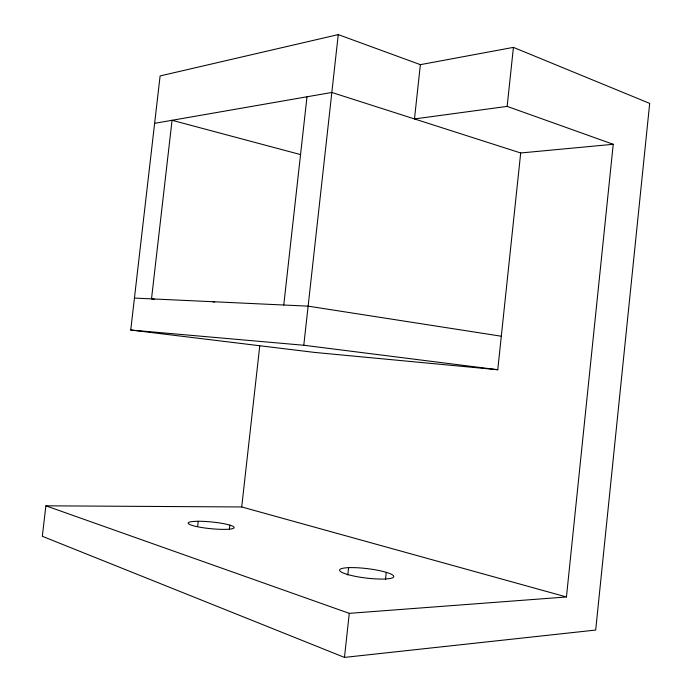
<?xml version="1.0" encoding="UTF-8"?>
<svg xmlns="http://www.w3.org/2000/svg" width="692" height="692" viewBox="0 0 692 692"><rect width="100%" height="100%" fill="white"/><g stroke="black" fill="none" stroke-linecap="round" stroke-linejoin="round"><path stroke-width="1.04" d="M566.445 596.971L613.233 144.291L507.149 106.386L414.473 118.946L420.373 64.659L513.421 47.376L649.684 103.402L595.691 630.057L344.469 657.4L42.316 536.291L45.888 505.817L241.707 506.959L566.445 596.971L349.27 613.346L45.888 505.817M507.149 106.386L513.421 47.376M420.373 64.659L338.25 34.6L160.103 75.938L130.745 330.032L314.419 352.401L497.764 369.727L520.695 152.975L331.831 92.46L154.627 123.323M385.461 579.706L386.257 572.336M347.791 575L348.595 567.656M344.469 657.4L349.27 613.346M283.763 305.016L306.997 96.785M130.745 330.032L303.788 345.256L338.25 34.6M197.661 526.474L198.249 521.266M229.372 529.311L229.839 525.133M241.707 506.959L259.734 346.138M520.695 152.975L613.233 144.291M134.438 298.079L308.13 306.149L501.311 336.217M303.788 345.256L497.764 369.727M154.705 299.333L151.505 298.875L172.057 120.287L300.198 154.498M212.548 301.712L214.684 302.023M196.666 526.577A23.13 3.391 5.6 0 0 233.887 528.039A23.13 3.391 5.6 0 0 202.903 521.353A23.13 3.391 5.6 0 0 196.666 526.577M347.168 574.369A27.299 4.749 6.9 0 0 392.727 577.716A27.299 4.749 6.9 0 0 360.117 567.933A27.299 4.749 6.9 0 0 347.168 574.369"/></g></svg>
